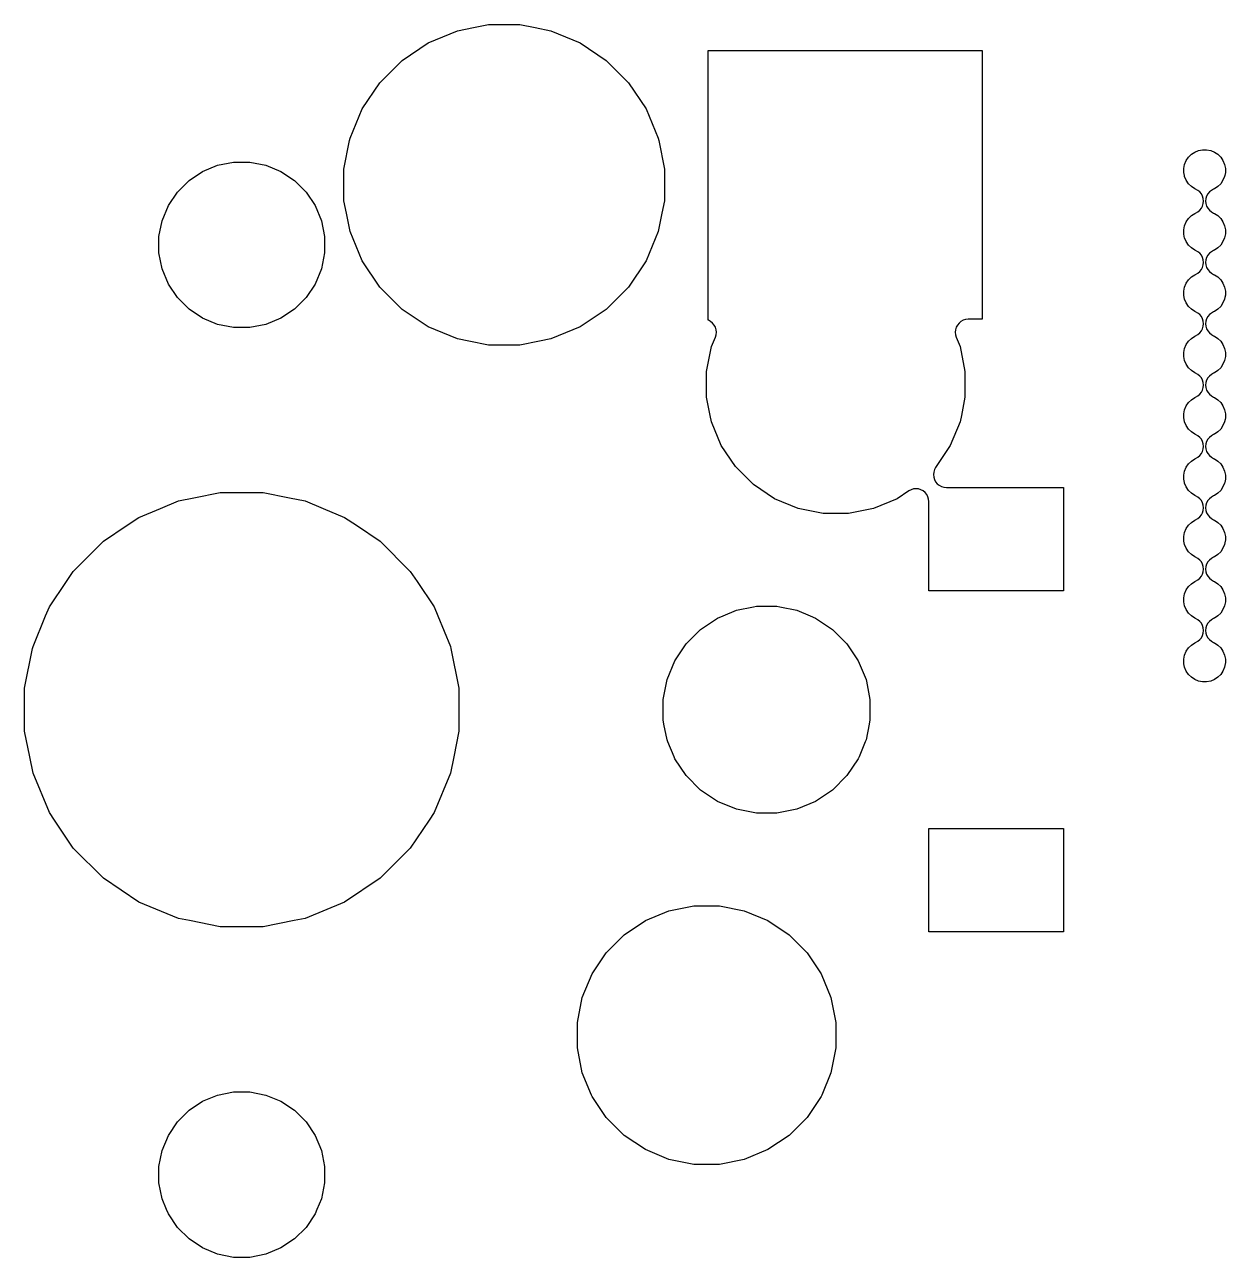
# Model space of a CAD drawing. Extents: x 70 to 347, y -163 to -55.
# Drawn here: x 196.81 to 208.43, y -76.5 to -64.57 of the extents above; entities that cross this region are included whole.
import ezdxf

# ---------------------------------------------------------------- set-up
doc = ezdxf.new("R2010")
doc.units = 0
doc.layers.add('BLACK', color=7, linetype='CONTINUOUS')

msp = doc.modelspace()

# ---------------------------------------------------------------- linework, layer by layer
at = {"layer": 'BLACK', "linetype": 'CONTINUOUS'}
for p, q in [((200.713, -64.7417), (200.995, -64.6248)), ((200.995, -64.6248), (201.149, -64.5941)), ((201.149, -64.5941), (201.295, -64.5652)), ((201.295, -64.5652), (201.6, -64.5652)), ((201.6, -64.5652), (201.746, -64.5941)), ((201.746, -64.5941), (201.9, -64.6248)), ((201.9, -64.6248), (202.182, -64.7417)), ((200.459, -64.9115), (200.713, -64.7417)), ((202.182, -64.7417), (202.436, -64.9115)), ((203.423, -67.4263), (203.423, -64.8152)), ((203.423, -64.8152), (206.075, -64.8152)), ((206.075, -64.8152), (206.075, -67.4172)), ((200.243, -65.1275), (200.459, -64.9115)), ((202.436, -64.9115), (202.652, -65.1275)), ((200.073, -65.3815), (200.243, -65.1275)), ((202.652, -65.1275), (202.822, -65.3815)), ((199.956, -65.6638), (200.073, -65.3815)), ((202.822, -65.3815), (202.939, -65.6638)), ((199.896, -65.9634), (199.951, -65.6881)), ((199.951, -65.6881), (199.956, -65.6638)), ((202.939, -65.6638), (202.944, -65.6881)), ((202.944, -65.6881), (202.998, -65.9634)), ((208.049, -65.8812), (208.071, -65.8483)), ((208.071, -65.8483), (208.099, -65.8203)), ((208.099, -65.8203), (208.132, -65.7983)), ((208.132, -65.7983), (208.168, -65.7831)), ((208.168, -65.7831), (208.207, -65.7754)), ((208.168, -65.7831), (208.168, -65.7831)), ((208.168, -65.7831), (208.168, -65.7831)), ((208.207, -65.7754), (208.247, -65.7754)), ((208.247, -65.7754), (208.286, -65.7831)), ((208.286, -65.7831), (208.286, -65.7831)), ((208.286, -65.7831), (208.286, -65.7831)), ((208.286, -65.7831), (208.322, -65.7983)), ((208.322, -65.7983), (208.355, -65.8203)), ((208.355, -65.8203), (208.383, -65.8483)), ((208.383, -65.8483), (208.405, -65.8812)), ((198.528, -65.9864), (198.674, -65.926)), ((198.674, -65.926), (198.829, -65.8952)), ((198.829, -65.8952), (198.986, -65.8952)), ((198.986, -65.8952), (199.141, -65.926)), ((199.141, -65.926), (199.287, -65.9864)), ((199.896, -66.269), (199.896, -65.9634)), ((202.998, -65.9634), (202.998, -66.269)), ((208.026, -65.9566), (208.034, -65.9178)), ((208.026, -65.9962), (208.026, -65.9566)), ((208.034, -65.9178), (208.049, -65.8812)), ((208.034, -65.9178), (208.034, -65.9178)), ((208.034, -65.9178), (208.034, -65.9178)), ((208.405, -65.8812), (208.42, -65.9178)), ((208.42, -65.9178), (208.42, -65.9178)), ((208.42, -65.9178), (208.42, -65.9178)), ((208.42, -65.9178), (208.428, -65.9566)), ((208.428, -65.9566), (208.428, -65.9962)), ((198.285, -66.1856), (198.397, -66.074)), ((198.397, -66.074), (198.528, -65.9864)), ((198.528, -65.9864), (198.528, -65.9864)), ((199.287, -65.9864), (199.287, -65.9864)), ((199.287, -65.9864), (199.418, -66.074)), ((199.418, -66.074), (199.53, -66.1856)), ((208.032, -66.0248), (208.026, -65.9962)), ((208.034, -66.035), (208.032, -66.0248)), ((208.049, -66.0716), (208.034, -66.035)), ((208.071, -66.1045), (208.049, -66.0716)), ((208.405, -66.0716), (208.383, -66.1045)), ((208.42, -66.035), (208.405, -66.0716)), ((208.422, -66.0248), (208.42, -66.035)), ((208.428, -65.9962), (208.422, -66.0248)), ((198.198, -66.3168), (198.285, -66.1856)), ((199.53, -66.1856), (199.617, -66.3168)), ((208.099, -66.1325), (208.071, -66.1045)), ((208.132, -66.1545), (208.099, -66.1325)), ((208.14, -66.1578), (208.132, -66.1545)), ((208.161, -66.1693), (208.14, -66.1578)), ((208.18, -66.1849), (208.161, -66.1693)), ((208.196, -66.2038), (208.18, -66.1849)), ((208.207, -66.2254), (208.196, -66.2038)), ((208.258, -66.2038), (208.247, -66.2254)), ((208.274, -66.1849), (208.258, -66.2038)), ((208.293, -66.1693), (208.274, -66.1849)), ((208.314, -66.1578), (208.293, -66.1693)), ((208.322, -66.1545), (208.314, -66.1578)), ((208.355, -66.1325), (208.322, -66.1545)), ((208.383, -66.1045), (208.355, -66.1325)), ((198.137, -66.4626), (198.198, -66.3168)), ((198.198, -66.3168), (198.198, -66.3168)), ((199.617, -66.3168), (199.617, -66.3168)), ((199.617, -66.3168), (199.678, -66.4626)), ((199.92, -66.3888), (199.896, -66.269)), ((202.998, -66.269), (202.975, -66.3888)), ((208.196, -66.3427), (208.207, -66.3211)), ((208.214, -66.2489), (208.207, -66.2254)), ((208.207, -66.3211), (208.214, -66.2977)), ((208.217, -66.2733), (208.214, -66.2489)), ((208.214, -66.2977), (208.217, -66.2733)), ((208.24, -66.2489), (208.237, -66.2733)), ((208.237, -66.2733), (208.24, -66.2977)), ((208.247, -66.2254), (208.24, -66.2489)), ((208.24, -66.2977), (208.247, -66.3211)), ((208.247, -66.3211), (208.258, -66.3427)), ((199.956, -66.5686), (199.92, -66.3888)), ((202.975, -66.3888), (202.939, -66.5686)), ((208.049, -66.4749), (208.071, -66.442)), ((208.071, -66.442), (208.099, -66.414)), ((208.099, -66.414), (208.132, -66.392)), ((208.132, -66.392), (208.14, -66.3888)), ((208.14, -66.3888), (208.161, -66.3772)), ((208.161, -66.3772), (208.18, -66.3617)), ((208.18, -66.3617), (208.196, -66.3427)), ((208.258, -66.3427), (208.274, -66.3617)), ((208.274, -66.3617), (208.293, -66.3772)), ((208.293, -66.3772), (208.314, -66.3888)), ((208.314, -66.3888), (208.322, -66.392)), ((208.322, -66.392), (208.355, -66.414)), ((208.355, -66.414), (208.383, -66.442)), ((208.383, -66.442), (208.405, -66.4749)), ((198.106, -66.6173), (198.137, -66.4626)), ((199.678, -66.4626), (199.708, -66.6173)), ((200.073, -66.8509), (199.956, -66.5686)), ((202.939, -66.5686), (202.822, -66.8509)), ((208.026, -66.5504), (208.034, -66.5115)), ((208.026, -66.59), (208.026, -66.5504)), ((208.034, -66.5115), (208.049, -66.4749)), ((208.034, -66.5115), (208.034, -66.5115)), ((208.034, -66.5115), (208.034, -66.5115)), ((208.405, -66.4749), (208.42, -66.5115)), ((208.42, -66.5115), (208.42, -66.5115)), ((208.42, -66.5115), (208.42, -66.5115)), ((208.42, -66.5115), (208.428, -66.5504)), ((208.428, -66.5504), (208.428, -66.59)), ((198.106, -66.7751), (198.106, -66.6173)), ((199.708, -66.6173), (199.708, -66.7751)), ((208.031, -66.6173), (208.026, -66.59)), ((208.034, -66.6288), (208.031, -66.6173)), ((208.049, -66.6654), (208.034, -66.6288)), ((208.071, -66.6983), (208.049, -66.6654)), ((208.099, -66.7263), (208.071, -66.6983)), ((208.383, -66.6983), (208.355, -66.7263)), ((208.405, -66.6654), (208.383, -66.6983)), ((208.42, -66.6288), (208.405, -66.6654)), ((208.423, -66.6173), (208.42, -66.6288)), ((208.428, -66.59), (208.423, -66.6173)), ((198.137, -66.9298), (198.106, -66.7751)), ((199.708, -66.7751), (199.678, -66.9298)), ((208.132, -66.7483), (208.099, -66.7263)), ((208.14, -66.7516), (208.132, -66.7483)), ((208.161, -66.7631), (208.14, -66.7516)), ((208.18, -66.7786), (208.161, -66.7631)), ((208.196, -66.7976), (208.18, -66.7786)), ((208.207, -66.8192), (208.196, -66.7976)), ((208.214, -66.8426), (208.207, -66.8192)), ((208.247, -66.8192), (208.24, -66.8426)), ((208.258, -66.7976), (208.247, -66.8192)), ((208.274, -66.7786), (208.258, -66.7976)), ((208.293, -66.7631), (208.274, -66.7786)), ((208.314, -66.7516), (208.293, -66.7631)), ((208.322, -66.7483), (208.314, -66.7516)), ((208.355, -66.7263), (208.322, -66.7483)), ((198.198, -67.0756), (198.137, -66.9298)), ((199.678, -66.9298), (199.617, -67.0756)), ((200.243, -67.1049), (200.073, -66.8509)), ((202.822, -66.8509), (202.652, -67.1049)), ((208.18, -66.9554), (208.196, -66.9365)), ((208.196, -66.9365), (208.207, -66.9149)), ((208.207, -66.9149), (208.214, -66.8914)), ((208.217, -66.867), (208.214, -66.8426)), ((208.214, -66.8914), (208.217, -66.867)), ((208.24, -66.8426), (208.237, -66.867)), ((208.237, -66.867), (208.24, -66.8914)), ((208.24, -66.8914), (208.247, -66.9149)), ((208.247, -66.9149), (208.258, -66.9365)), ((208.258, -66.9365), (208.274, -66.9554)), ((208.049, -67.0687), (208.071, -67.0358)), ((208.071, -67.0358), (208.099, -67.0078)), ((208.099, -67.0078), (208.132, -66.9858)), ((208.132, -66.9858), (208.14, -66.9825)), ((208.14, -66.9825), (208.161, -66.971)), ((208.161, -66.971), (208.18, -66.9554)), ((208.274, -66.9554), (208.293, -66.971)), ((208.293, -66.971), (208.314, -66.9825)), ((208.314, -66.9825), (208.322, -66.9858)), ((208.322, -66.9858), (208.355, -67.0078)), ((208.355, -67.0078), (208.383, -67.0358)), ((208.383, -67.0358), (208.405, -67.0687)), ((198.285, -67.2068), (198.198, -67.0756)), ((198.198, -67.0756), (198.198, -67.0756)), ((199.617, -67.0756), (199.53, -67.2068)), ((199.617, -67.0756), (199.617, -67.0756)), ((200.459, -67.3209), (200.243, -67.1049)), ((202.652, -67.1049), (202.436, -67.3209)), ((208.026, -67.1441), (208.034, -67.1053)), ((208.026, -67.1837), (208.026, -67.1441)), ((208.034, -67.1053), (208.049, -67.0687)), ((208.034, -67.1053), (208.034, -67.1053)), ((208.034, -67.1053), (208.034, -67.1053)), ((208.405, -67.0687), (208.42, -67.1053)), ((208.42, -67.1053), (208.42, -67.1053)), ((208.42, -67.1053), (208.42, -67.1053)), ((208.42, -67.1053), (208.428, -67.1441)), ((208.428, -67.1441), (208.428, -67.1837)), ((198.397, -67.3184), (198.285, -67.2068)), ((199.53, -67.2068), (199.418, -67.3184)), ((208.031, -67.2068), (208.026, -67.1837)), ((208.034, -67.2225), (208.031, -67.2068)), ((208.049, -67.2591), (208.034, -67.2225)), ((208.071, -67.292), (208.049, -67.2591)), ((208.099, -67.32), (208.071, -67.292)), ((208.383, -67.292), (208.355, -67.32)), ((208.405, -67.2591), (208.383, -67.292)), ((208.42, -67.2225), (208.405, -67.2591)), ((208.423, -67.2068), (208.42, -67.2225)), ((208.428, -67.1837), (208.423, -67.2068)), ((198.528, -67.406), (198.397, -67.3184)), ((198.674, -67.4664), (198.528, -67.406)), ((198.528, -67.406), (198.528, -67.406)), ((198.528, -67.406), (198.528, -67.406)), ((199.287, -67.406), (199.141, -67.4664)), ((199.418, -67.3184), (199.287, -67.406)), ((199.287, -67.406), (199.287, -67.406)), ((199.287, -67.406), (199.287, -67.406)), ((200.713, -67.4907), (200.459, -67.3209)), ((202.436, -67.3209), (202.182, -67.4907)), ((208.132, -67.342), (208.099, -67.32)), ((208.14, -67.3453), (208.132, -67.342)), ((208.161, -67.3568), (208.14, -67.3453)), ((208.18, -67.3724), (208.161, -67.3568)), ((208.196, -67.3913), (208.18, -67.3724)), ((208.207, -67.4129), (208.196, -67.3913)), ((208.214, -67.4364), (208.207, -67.4129)), ((208.247, -67.4129), (208.24, -67.4364)), ((208.258, -67.3913), (208.247, -67.4129)), ((208.274, -67.3724), (208.258, -67.3913)), ((208.293, -67.3568), (208.274, -67.3724)), ((208.314, -67.3453), (208.293, -67.3568)), ((208.322, -67.342), (208.314, -67.3453)), ((208.355, -67.32), (208.322, -67.342)), ((198.829, -67.4972), (198.674, -67.4664)), ((198.986, -67.4972), (198.829, -67.4972)), ((199.141, -67.4664), (198.986, -67.4972)), ((200.995, -67.6076), (200.713, -67.4907)), ((202.182, -67.4907), (201.9, -67.6076)), ((203.425, -67.4267), (203.423, -67.4263)), ((203.446, -67.4383), (203.425, -67.4267)), ((203.465, -67.4538), (203.446, -67.4383)), ((203.481, -67.4728), (203.465, -67.4538)), ((203.492, -67.4944), (203.481, -67.4728)), ((203.499, -67.5178), (203.492, -67.4944)), ((203.502, -67.5422), (203.499, -67.5178)), ((205.815, -67.5178), (205.813, -67.5422)), ((205.823, -67.4944), (205.815, -67.5178)), ((205.834, -67.4728), (205.823, -67.4944)), ((205.85, -67.4538), (205.834, -67.4728)), ((205.869, -67.4383), (205.85, -67.4538)), ((205.89, -67.4267), (205.869, -67.4383)), ((205.914, -67.4196), (205.89, -67.4267)), ((205.938, -67.4172), (205.914, -67.4196)), ((206.075, -67.4172), (205.938, -67.4172)), ((208.18, -67.5492), (208.196, -67.5302)), ((208.196, -67.5302), (208.207, -67.5086)), ((208.207, -67.5086), (208.214, -67.4852)), ((208.217, -67.4608), (208.214, -67.4364)), ((208.214, -67.4852), (208.217, -67.4608)), ((208.24, -67.4364), (208.237, -67.4608)), ((208.237, -67.4608), (208.24, -67.4852)), ((208.24, -67.4852), (208.247, -67.5086)), ((208.247, -67.5086), (208.258, -67.5302)), ((208.258, -67.5302), (208.274, -67.5492)), ((201.105, -67.6295), (200.995, -67.6076)), ((201.295, -67.6672), (201.105, -67.6295)), ((201.79, -67.6295), (201.6, -67.6672)), ((201.9, -67.6076), (201.79, -67.6295)), ((203.454, -67.6813), (203.492, -67.59)), ((203.492, -67.59), (203.499, -67.5666)), ((203.499, -67.5666), (203.502, -67.5422)), ((205.813, -67.5422), (205.815, -67.5666)), ((205.815, -67.5666), (205.823, -67.59)), ((205.823, -67.59), (205.86, -67.6813)), ((208.049, -67.6624), (208.071, -67.6295)), ((208.071, -67.6295), (208.099, -67.6015)), ((208.099, -67.6015), (208.132, -67.5795)), ((208.132, -67.5795), (208.14, -67.5763)), ((208.14, -67.5763), (208.161, -67.5647)), ((208.161, -67.5647), (208.18, -67.5492)), ((208.274, -67.5492), (208.293, -67.5647)), ((208.293, -67.5647), (208.314, -67.5763)), ((208.314, -67.5763), (208.322, -67.5795)), ((208.322, -67.5795), (208.355, -67.6015)), ((208.355, -67.6015), (208.383, -67.6295)), ((208.383, -67.6295), (208.405, -67.6624)), ((201.6, -67.6672), (201.295, -67.6672)), ((203.406, -67.923), (203.454, -67.6813)), ((205.86, -67.6813), (205.908, -67.923)), ((208.026, -67.7379), (208.034, -67.699)), ((208.026, -67.7775), (208.026, -67.7379)), ((208.034, -67.699), (208.049, -67.6624)), ((208.405, -67.6624), (208.42, -67.699)), ((208.42, -67.699), (208.428, -67.7379)), ((208.428, -67.7379), (208.428, -67.7775)), ((208.034, -67.8163), (208.026, -67.7775)), ((208.049, -67.8529), (208.034, -67.8163)), ((208.071, -67.8858), (208.049, -67.8529)), ((208.099, -67.9138), (208.071, -67.8858)), ((208.383, -67.8858), (208.355, -67.9138)), ((208.405, -67.8529), (208.383, -67.8858)), ((208.42, -67.8163), (208.405, -67.8529)), ((208.428, -67.7775), (208.42, -67.8163)), ((203.406, -68.1694), (203.406, -67.923)), ((205.908, -67.923), (205.908, -68.1694)), ((208.132, -67.9358), (208.099, -67.9138)), ((208.14, -67.9391), (208.132, -67.9358)), ((208.161, -67.9506), (208.14, -67.9391)), ((208.18, -67.9661), (208.161, -67.9506)), ((208.196, -67.9851), (208.18, -67.9661)), ((208.207, -68.0067), (208.196, -67.9851)), ((208.214, -68.0301), (208.207, -68.0067)), ((208.247, -68.0067), (208.24, -68.0301)), ((208.258, -67.9851), (208.247, -68.0067)), ((208.274, -67.9661), (208.258, -67.9851)), ((208.293, -67.9506), (208.274, -67.9661)), ((208.314, -67.9391), (208.293, -67.9506)), ((208.322, -67.9358), (208.314, -67.9391)), ((208.355, -67.9138), (208.322, -67.9358)), ((208.18, -68.1429), (208.196, -68.124)), ((208.196, -68.124), (208.207, -68.1024)), ((208.207, -68.1024), (208.214, -68.0789)), ((208.217, -68.0545), (208.214, -68.0301)), ((208.214, -68.0789), (208.217, -68.0545)), ((208.24, -68.0301), (208.237, -68.0545)), ((208.237, -68.0545), (208.24, -68.0789)), ((208.24, -68.0789), (208.247, -68.1024)), ((208.247, -68.1024), (208.258, -68.124)), ((208.258, -68.124), (208.274, -68.1429)), ((203.442, -68.3487), (203.406, -68.1694)), ((205.908, -68.1694), (205.873, -68.3487)), ((208.049, -68.2562), (208.071, -68.2233)), ((208.071, -68.2233), (208.099, -68.1953)), ((208.099, -68.1953), (208.132, -68.1733)), ((208.132, -68.1733), (208.14, -68.17)), ((208.14, -68.17), (208.161, -68.1585)), ((208.161, -68.1585), (208.18, -68.1429)), ((208.274, -68.1429), (208.293, -68.1585)), ((208.293, -68.1585), (208.314, -68.17)), ((208.314, -68.17), (208.322, -68.1733)), ((208.322, -68.1733), (208.355, -68.1953)), ((208.355, -68.1953), (208.383, -68.2233)), ((208.383, -68.2233), (208.405, -68.2562)), ((203.454, -68.4111), (203.442, -68.3487)), ((205.873, -68.3487), (205.86, -68.4111)), ((208.026, -68.3316), (208.034, -68.2928)), ((208.026, -68.3712), (208.026, -68.3316)), ((208.034, -68.2928), (208.049, -68.2562)), ((208.034, -68.2928), (208.034, -68.2928)), ((208.034, -68.2928), (208.034, -68.2928)), ((208.405, -68.2562), (208.42, -68.2928)), ((208.42, -68.2928), (208.42, -68.2928)), ((208.42, -68.2928), (208.42, -68.2928)), ((208.42, -68.2928), (208.428, -68.3316)), ((208.428, -68.3316), (208.428, -68.3712)), ((203.549, -68.6388), (203.454, -68.4111)), ((205.86, -68.4111), (205.766, -68.6388)), ((208.029, -68.3872), (208.026, -68.3712)), ((208.034, -68.41), (208.029, -68.3872)), ((208.049, -68.4466), (208.034, -68.41)), ((208.071, -68.4795), (208.049, -68.4466)), ((208.099, -68.5075), (208.071, -68.4795)), ((208.383, -68.4795), (208.355, -68.5075)), ((208.405, -68.4466), (208.383, -68.4795)), ((208.42, -68.41), (208.405, -68.4466)), ((208.425, -68.3872), (208.42, -68.41)), ((208.428, -68.3712), (208.425, -68.3872)), ((208.132, -68.5295), (208.099, -68.5075)), ((208.14, -68.5328), (208.132, -68.5295)), ((208.161, -68.5443), (208.14, -68.5328)), ((208.18, -68.5599), (208.161, -68.5443)), ((208.196, -68.5788), (208.18, -68.5599)), ((208.207, -68.6004), (208.196, -68.5788)), ((208.214, -68.6239), (208.207, -68.6004)), ((208.247, -68.6004), (208.24, -68.6239)), ((208.258, -68.5788), (208.247, -68.6004)), ((208.274, -68.5599), (208.258, -68.5788)), ((208.293, -68.5443), (208.274, -68.5599)), ((208.314, -68.5328), (208.293, -68.5443)), ((208.322, -68.5295), (208.314, -68.5328)), ((208.355, -68.5075), (208.322, -68.5295)), ((203.686, -68.8437), (203.549, -68.6388)), ((205.766, -68.6388), (205.629, -68.8437)), ((208.18, -68.7367), (208.196, -68.7177)), ((208.196, -68.7177), (208.207, -68.6961)), ((208.207, -68.6961), (208.214, -68.6727)), ((208.217, -68.6483), (208.214, -68.6239)), ((208.214, -68.6727), (208.217, -68.6483)), ((208.24, -68.6239), (208.237, -68.6483)), ((208.237, -68.6483), (208.24, -68.6727)), ((208.24, -68.6727), (208.247, -68.6961)), ((208.247, -68.6961), (208.258, -68.7177)), ((208.258, -68.7177), (208.274, -68.7367)), ((203.86, -69.0179), (203.686, -68.8437)), ((205.629, -68.8437), (205.624, -68.8508)), ((205.629, -68.8437), (205.629, -68.8437)), ((208.049, -68.8499), (208.071, -68.817)), ((208.071, -68.817), (208.099, -68.789)), ((208.099, -68.789), (208.132, -68.767)), ((208.132, -68.767), (208.14, -68.7638)), ((208.14, -68.7638), (208.161, -68.7522)), ((208.161, -68.7522), (208.18, -68.7367)), ((208.274, -68.7367), (208.293, -68.7522)), ((208.293, -68.7522), (208.314, -68.7638)), ((208.314, -68.7638), (208.322, -68.767)), ((208.322, -68.767), (208.355, -68.789)), ((208.355, -68.789), (208.383, -68.817)), ((208.383, -68.817), (208.405, -68.8499)), ((205.606, -68.8958), (205.603, -68.9202)), ((205.603, -68.9202), (205.606, -68.9446)), ((205.613, -68.8724), (205.606, -68.8958)), ((205.606, -68.9446), (205.613, -68.968)), ((205.624, -68.8508), (205.613, -68.8724)), ((208.026, -68.9254), (208.034, -68.8865)), ((208.026, -68.965), (208.026, -68.9254)), ((208.032, -68.9961), (208.026, -68.965)), ((208.034, -68.8865), (208.049, -68.8499)), ((208.034, -68.8865), (208.034, -68.8865)), ((208.034, -68.8865), (208.034, -68.8865)), ((208.405, -68.8499), (208.42, -68.8865)), ((208.42, -68.8865), (208.42, -68.8865)), ((208.42, -68.8865), (208.42, -68.8865)), ((208.42, -68.8865), (208.428, -68.9254)), ((208.428, -68.965), (208.422, -68.9961)), ((208.428, -68.9254), (208.428, -68.965)), ((204.065, -69.1548), (203.86, -69.0179)), ((205.364, -69.0783), (205.25, -69.1548)), ((205.386, -69.0668), (205.364, -69.0783)), ((205.41, -69.0597), (205.386, -69.0668)), ((205.434, -69.0573), (205.41, -69.0597)), ((205.458, -69.0597), (205.434, -69.0573)), ((205.482, -69.0668), (205.458, -69.0597)), ((205.503, -69.0783), (205.482, -69.0668)), ((205.522, -69.0939), (205.503, -69.0783)), ((205.613, -68.968), (205.624, -68.9897)), ((205.624, -68.9897), (205.64, -69.0086)), ((205.64, -69.0086), (205.659, -69.0241)), ((205.659, -69.0241), (205.68, -69.0357)), ((205.68, -69.0357), (205.704, -69.0428)), ((205.704, -69.0428), (205.728, -69.0452)), ((205.728, -69.0452), (206.861, -69.0452)), ((206.861, -69.0452), (206.861, -70.0472)), ((208.034, -69.0038), (208.032, -68.9961)), ((208.049, -69.0404), (208.034, -69.0038)), ((208.071, -69.0733), (208.049, -69.0404)), ((208.099, -69.1013), (208.071, -69.0733)), ((208.383, -69.0733), (208.355, -69.1013)), ((208.405, -69.0404), (208.383, -69.0733)), ((208.42, -69.0038), (208.405, -69.0404)), ((208.422, -68.9961), (208.42, -69.0038)), ((198.12, -69.2481), (198.295, -69.1759)), ((198.295, -69.1759), (198.444, -69.1462)), ((198.444, -69.1462), (198.7, -69.0952)), ((198.7, -69.0952), (199.114, -69.0952)), ((199.114, -69.0952), (199.37, -69.1462)), ((199.37, -69.1462), (199.52, -69.1759)), ((199.52, -69.1759), (199.694, -69.2481)), ((204.292, -69.2491), (204.065, -69.1548)), ((204.065, -69.1548), (204.065, -69.1548)), ((204.065, -69.1548), (204.065, -69.1548)), ((205.25, -69.1548), (205.022, -69.2491)), ((205.25, -69.1548), (205.25, -69.1548)), ((205.25, -69.1548), (205.25, -69.1548)), ((205.538, -69.1128), (205.522, -69.0939)), ((205.549, -69.1344), (205.538, -69.1128)), ((205.556, -69.1579), (205.549, -69.1344)), ((205.559, -69.1823), (205.556, -69.1579)), ((205.559, -70.0472), (205.559, -69.1823)), ((208.132, -69.1233), (208.099, -69.1013)), ((208.14, -69.1266), (208.132, -69.1233)), ((208.161, -69.1381), (208.14, -69.1266)), ((208.18, -69.1536), (208.161, -69.1381)), ((208.196, -69.1726), (208.18, -69.1536)), ((208.207, -69.1942), (208.196, -69.1726)), ((208.214, -69.2176), (208.207, -69.1942)), ((208.247, -69.1942), (208.24, -69.2176)), ((208.258, -69.1726), (208.247, -69.1942)), ((208.274, -69.1536), (208.258, -69.1726)), ((208.293, -69.1381), (208.274, -69.1536)), ((208.314, -69.1266), (208.293, -69.1381)), ((208.322, -69.1233), (208.314, -69.1266)), ((208.355, -69.1013), (208.322, -69.1233)), ((197.912, -69.3343), (198.12, -69.2481)), ((199.694, -69.2481), (199.903, -69.3343)), ((204.534, -69.2972), (204.292, -69.2491)), ((204.781, -69.2972), (204.534, -69.2972)), ((205.022, -69.2491), (204.781, -69.2972)), ((208.18, -69.3304), (208.196, -69.3115)), ((208.196, -69.3115), (208.207, -69.2899)), ((208.207, -69.2899), (208.214, -69.2664)), ((208.217, -69.242), (208.214, -69.2176)), ((208.214, -69.2664), (208.217, -69.242)), ((208.24, -69.2176), (208.237, -69.242)), ((208.237, -69.242), (208.24, -69.2664)), ((208.24, -69.2664), (208.247, -69.2899)), ((208.247, -69.2899), (208.258, -69.3115)), ((208.258, -69.3115), (208.274, -69.3304)), ((197.568, -69.5643), (197.798, -69.4108)), ((197.798, -69.4108), (197.912, -69.3343)), ((197.912, -69.3343), (197.912, -69.3343)), ((199.903, -69.3343), (199.903, -69.3343)), ((199.903, -69.3343), (200.017, -69.4108)), ((200.017, -69.4108), (200.247, -69.5643)), ((208.034, -69.4803), (208.049, -69.4437)), ((208.049, -69.4437), (208.071, -69.4108)), ((208.071, -69.4108), (208.099, -69.3828)), ((208.099, -69.3828), (208.132, -69.3608)), ((208.132, -69.3608), (208.14, -69.3575)), ((208.14, -69.3575), (208.161, -69.346)), ((208.161, -69.346), (208.18, -69.3304)), ((208.274, -69.3304), (208.293, -69.346)), ((208.293, -69.346), (208.314, -69.3575)), ((208.314, -69.3575), (208.322, -69.3608)), ((208.322, -69.3608), (208.355, -69.3828)), ((208.355, -69.3828), (208.383, -69.4108)), ((208.383, -69.4108), (208.405, -69.4437)), ((208.405, -69.4437), (208.42, -69.4803)), ((208.026, -69.5191), (208.034, -69.4803)), ((208.026, -69.5587), (208.026, -69.5191)), ((208.027, -69.5645), (208.026, -69.5587)), ((208.034, -69.4803), (208.034, -69.4803)), ((208.034, -69.4803), (208.034, -69.4803)), ((208.42, -69.4803), (208.42, -69.4803)), ((208.42, -69.4803), (208.42, -69.4803)), ((208.42, -69.4803), (208.428, -69.5191)), ((208.428, -69.5587), (208.427, -69.5645)), ((208.428, -69.5191), (208.428, -69.5587)), ((197.275, -69.8569), (197.568, -69.5643)), ((200.247, -69.5643), (200.539, -69.8569)), ((208.034, -69.5975), (208.027, -69.5645)), ((208.049, -69.6341), (208.034, -69.5975)), ((208.071, -69.667), (208.049, -69.6341)), ((208.099, -69.695), (208.071, -69.667)), ((208.383, -69.667), (208.355, -69.695)), ((208.405, -69.6341), (208.383, -69.667)), ((208.42, -69.5975), (208.405, -69.6341)), ((208.427, -69.5645), (208.42, -69.5975)), ((208.132, -69.717), (208.099, -69.695)), ((208.14, -69.7203), (208.132, -69.717)), ((208.161, -69.7318), (208.14, -69.7203)), ((208.18, -69.7474), (208.161, -69.7318)), ((208.196, -69.7663), (208.18, -69.7474)), ((208.207, -69.7879), (208.196, -69.7663)), ((208.214, -69.8114), (208.207, -69.7879)), ((208.247, -69.7879), (208.24, -69.8114)), ((208.258, -69.7663), (208.247, -69.7879)), ((208.274, -69.7474), (208.258, -69.7663)), ((208.293, -69.7318), (208.274, -69.7474)), ((208.314, -69.7203), (208.293, -69.7318)), ((208.322, -69.717), (208.314, -69.7203)), ((208.355, -69.695), (208.322, -69.717)), ((197.21, -69.9545), (197.275, -69.8569)), ((200.539, -69.8569), (200.605, -69.9545)), ((208.18, -69.9242), (208.196, -69.9052)), ((208.196, -69.9052), (208.207, -69.8836)), ((208.207, -69.8836), (208.214, -69.8602)), ((208.217, -69.8358), (208.214, -69.8114)), ((208.214, -69.8602), (208.217, -69.8358)), ((208.24, -69.8114), (208.237, -69.8358)), ((208.237, -69.8358), (208.24, -69.8602)), ((208.24, -69.8602), (208.247, -69.8836)), ((208.247, -69.8836), (208.258, -69.9052)), ((208.258, -69.9052), (208.274, -69.9242)), ((197.046, -70.201), (197.21, -69.9545)), ((200.605, -69.9545), (200.769, -70.201)), ((208.034, -70.074), (208.049, -70.0374)), ((208.049, -70.0374), (208.071, -70.0045)), ((208.071, -70.0045), (208.099, -69.9765)), ((208.099, -69.9765), (208.132, -69.9545)), ((208.132, -69.9545), (208.14, -69.9513)), ((208.14, -69.9513), (208.161, -69.9397)), ((208.161, -69.9397), (208.18, -69.9242)), ((208.274, -69.9242), (208.293, -69.9397)), ((208.293, -69.9397), (208.314, -69.9513)), ((208.314, -69.9513), (208.322, -69.9545)), ((208.322, -69.9545), (208.355, -69.9765)), ((208.355, -69.9765), (208.383, -70.0045)), ((208.383, -70.0045), (208.405, -70.0374)), ((208.405, -70.0374), (208.42, -70.074)), ((206.861, -70.0472), (205.559, -70.0472)), ((208.026, -70.1129), (208.034, -70.0745)), ((208.026, -70.1525), (208.026, -70.1129)), ((208.034, -70.1913), (208.026, -70.1525)), ((208.034, -70.0745), (208.034, -70.074)), ((208.034, -70.074), (208.034, -70.074)), ((208.034, -70.074), (208.034, -70.074)), ((208.42, -70.074), (208.42, -70.074)), ((208.42, -70.074), (208.42, -70.074)), ((208.42, -70.074), (208.42, -70.0745)), ((208.42, -70.0745), (208.428, -70.1129)), ((208.428, -70.1525), (208.42, -70.1913)), ((208.428, -70.1129), (208.428, -70.1525)), ((197.009, -70.2888), (197.046, -70.201)), ((197.046, -70.201), (197.046, -70.201)), ((200.769, -70.201), (200.769, -70.201)), ((200.769, -70.201), (200.806, -70.2888)), ((203.567, -70.287), (203.695, -70.2337)), ((203.695, -70.2337), (203.86, -70.201)), ((203.86, -70.201), (203.889, -70.1952)), ((203.889, -70.1952), (204.086, -70.1952)), ((204.086, -70.1952), (204.115, -70.201)), ((204.115, -70.201), (204.279, -70.2337)), ((204.279, -70.2337), (204.408, -70.287)), ((208.049, -70.2279), (208.034, -70.1913)), ((208.071, -70.2608), (208.049, -70.2279)), ((208.099, -70.2888), (208.071, -70.2608)), ((208.383, -70.2608), (208.355, -70.2888)), ((208.405, -70.2279), (208.383, -70.2608)), ((208.42, -70.1913), (208.405, -70.2279)), ((196.887, -70.5834), (197.009, -70.2888)), ((200.806, -70.2888), (200.928, -70.5834)), ((203.349, -70.4187), (203.513, -70.3091)), ((203.513, -70.3091), (203.567, -70.287)), ((203.513, -70.3091), (203.513, -70.3091)), ((204.408, -70.287), (204.462, -70.3091)), ((204.462, -70.3091), (204.462, -70.3091)), ((204.462, -70.3091), (204.625, -70.4187)), ((208.132, -70.3108), (208.099, -70.2888)), ((208.14, -70.3141), (208.132, -70.3108)), ((208.161, -70.3256), (208.14, -70.3141)), ((208.18, -70.3411), (208.161, -70.3256)), ((208.196, -70.3601), (208.18, -70.3411)), ((208.207, -70.3817), (208.196, -70.3601)), ((208.214, -70.4051), (208.207, -70.3817)), ((208.247, -70.3817), (208.24, -70.4051)), ((208.258, -70.3601), (208.247, -70.3817)), ((208.274, -70.3411), (208.258, -70.3601)), ((208.293, -70.3256), (208.274, -70.3411)), ((208.314, -70.3141), (208.293, -70.3256)), ((208.322, -70.3108), (208.314, -70.3141)), ((208.355, -70.2888), (208.322, -70.3108)), ((203.21, -70.5581), (203.349, -70.4187)), ((204.625, -70.4187), (204.765, -70.5581)), ((208.161, -70.5335), (208.18, -70.5179)), ((208.18, -70.5179), (208.196, -70.499)), ((208.196, -70.499), (208.207, -70.4774)), ((208.207, -70.4774), (208.214, -70.4539)), ((208.217, -70.4295), (208.214, -70.4051)), ((208.214, -70.4539), (208.217, -70.4295)), ((208.24, -70.4051), (208.237, -70.4295)), ((208.237, -70.4295), (208.24, -70.4539)), ((208.24, -70.4539), (208.247, -70.4774)), ((208.247, -70.4774), (208.258, -70.499)), ((208.258, -70.499), (208.274, -70.5179)), ((208.274, -70.5179), (208.293, -70.5335)), ((196.806, -70.9893), (196.883, -70.605)), ((196.883, -70.605), (196.887, -70.5834)), ((200.928, -70.5834), (200.932, -70.605)), ((200.932, -70.605), (201.008, -70.9893)), ((203.1, -70.7221), (203.21, -70.5581)), ((204.765, -70.5581), (204.874, -70.7221)), ((208.034, -70.6678), (208.049, -70.6312)), ((208.049, -70.6312), (208.071, -70.5983)), ((208.071, -70.5983), (208.099, -70.5703)), ((208.099, -70.5703), (208.132, -70.5483)), ((208.132, -70.5483), (208.14, -70.545)), ((208.14, -70.545), (208.161, -70.5335)), ((208.293, -70.5335), (208.314, -70.545)), ((208.314, -70.545), (208.322, -70.5483)), ((208.322, -70.5483), (208.355, -70.5703)), ((208.355, -70.5703), (208.383, -70.5983)), ((208.383, -70.5983), (208.405, -70.6312)), ((208.405, -70.6312), (208.42, -70.6678)), ((203.025, -70.9042), (203.1, -70.7221)), ((204.874, -70.7221), (204.95, -70.9042)), ((208.026, -70.7066), (208.034, -70.6678)), ((208.026, -70.7462), (208.026, -70.7066)), ((208.027, -70.7514), (208.026, -70.7462)), ((208.034, -70.785), (208.027, -70.7514)), ((208.034, -70.6678), (208.034, -70.6678)), ((208.034, -70.6678), (208.034, -70.6678)), ((208.42, -70.6678), (208.42, -70.6678)), ((208.42, -70.6678), (208.42, -70.6678)), ((208.42, -70.6678), (208.428, -70.7066)), ((208.427, -70.7514), (208.42, -70.785)), ((208.428, -70.7462), (208.427, -70.7514)), ((208.428, -70.7066), (208.428, -70.7462)), ((208.049, -70.8216), (208.034, -70.785)), ((208.071, -70.8545), (208.049, -70.8216)), ((208.099, -70.8825), (208.071, -70.8545)), ((208.383, -70.8545), (208.355, -70.8825)), ((208.405, -70.8216), (208.383, -70.8545)), ((208.42, -70.785), (208.405, -70.8216)), ((196.806, -71.4031), (196.806, -70.9893)), ((201.008, -70.9893), (201.008, -71.4031)), ((202.986, -71.0976), (203.022, -70.9197)), ((203.022, -70.9197), (203.025, -70.9042)), ((204.95, -70.9042), (204.953, -70.9197)), ((204.953, -70.9197), (204.988, -71.0976)), ((208.132, -70.9045), (208.099, -70.8825)), ((208.168, -70.9197), (208.132, -70.9045)), ((208.207, -70.9274), (208.168, -70.9197)), ((208.168, -70.9197), (208.168, -70.9197)), ((208.168, -70.9197), (208.168, -70.9197)), ((208.247, -70.9274), (208.207, -70.9274)), ((208.286, -70.9197), (208.247, -70.9274)), ((208.322, -70.9045), (208.286, -70.9197)), ((208.286, -70.9197), (208.286, -70.9197)), ((208.286, -70.9197), (208.286, -70.9197)), ((208.355, -70.8825), (208.322, -70.9045)), ((202.986, -71.2948), (202.986, -71.0976)), ((204.988, -71.0976), (204.988, -71.2948)), ((202.994, -71.3355), (202.986, -71.2948)), ((203.025, -71.4882), (202.994, -71.3355)), ((204.98, -71.3355), (204.95, -71.4882)), ((204.988, -71.2948), (204.98, -71.3355)), ((196.856, -71.6526), (196.806, -71.4031)), ((201.008, -71.4031), (200.959, -71.6526)), ((203.033, -71.5079), (203.025, -71.4882)), ((203.093, -71.6526), (203.033, -71.5079)), ((204.942, -71.5079), (204.882, -71.6526)), ((204.95, -71.4882), (204.942, -71.5079)), ((196.887, -71.809), (196.856, -71.6526)), ((200.959, -71.6526), (200.928, -71.809)), ((203.1, -71.6704), (203.093, -71.6526)), ((203.21, -71.8343), (203.1, -71.6704)), ((204.874, -71.6704), (204.765, -71.8343)), ((204.882, -71.6526), (204.874, -71.6704)), ((197.046, -72.1914), (196.887, -71.809)), ((200.928, -71.809), (200.769, -72.1914)), ((203.349, -71.9737), (203.21, -71.8343)), ((204.765, -71.8343), (204.625, -71.9737)), ((203.513, -72.0833), (203.349, -71.9737)), ((204.625, -71.9737), (204.462, -72.0833)), ((203.695, -72.1587), (203.513, -72.0833)), ((203.889, -72.1972), (203.695, -72.1587)), ((204.183, -72.178), (204.086, -72.1972)), ((204.279, -72.1587), (204.183, -72.178)), ((204.462, -72.0833), (204.279, -72.1587)), ((197.095, -72.2656), (197.046, -72.1914)), ((197.275, -72.5355), (197.095, -72.2656)), ((200.72, -72.2656), (200.539, -72.5355)), ((200.769, -72.1914), (200.72, -72.2656)), ((204.086, -72.1972), (203.889, -72.1972)), ((205.559, -73.3472), (205.559, -72.3452)), ((205.559, -72.3452), (206.861, -72.3452)), ((206.861, -72.3452), (206.861, -73.3472)), ((197.568, -72.8282), (197.275, -72.5355)), ((197.275, -72.5355), (197.275, -72.5355)), ((200.539, -72.5355), (200.247, -72.8282)), ((197.912, -73.0581), (197.568, -72.8282)), ((200.247, -72.8282), (199.903, -73.0581)), ((198.295, -73.2165), (197.912, -73.0581)), ((199.903, -73.0581), (199.52, -73.2165)), ((203.042, -73.1433), (203.284, -73.0952)), ((203.284, -73.0952), (203.531, -73.0952)), ((203.531, -73.0952), (203.772, -73.1433)), ((198.401, -73.2376), (198.295, -73.2165)), ((198.7, -73.2972), (198.401, -73.2376)), ((199.414, -73.2376), (199.114, -73.2972)), ((199.52, -73.2165), (199.414, -73.2376)), ((202.61, -73.3745), (202.815, -73.2376)), ((202.815, -73.2376), (203.042, -73.1433)), ((202.815, -73.2376), (202.815, -73.2376)), ((203.772, -73.1433), (204, -73.2376)), ((204, -73.2376), (204, -73.2376)), ((204, -73.2376), (204.205, -73.3745)), ((199.114, -73.2972), (198.7, -73.2972)), ((202.436, -73.5487), (202.61, -73.3745)), ((204.205, -73.3745), (204.379, -73.5487)), ((206.861, -73.3472), (205.559, -73.3472)), ((202.299, -73.7536), (202.436, -73.5487)), ((204.379, -73.5487), (204.516, -73.7536)), ((202.204, -73.9813), (202.299, -73.7536)), ((202.299, -73.7536), (202.299, -73.7536)), ((204.516, -73.7536), (204.516, -73.7536)), ((204.516, -73.7536), (204.61, -73.9813)), ((202.156, -74.223), (202.204, -73.9813)), ((204.61, -73.9813), (204.658, -74.223)), ((202.156, -74.4694), (202.156, -74.223)), ((204.658, -74.223), (204.658, -74.4694)), ((202.204, -74.7111), (202.156, -74.4694)), ((204.658, -74.4694), (204.61, -74.7111)), ((202.293, -74.926), (202.204, -74.7111)), ((204.61, -74.7111), (204.521, -74.926)), ((198.528, -74.9864), (198.674, -74.926)), ((198.674, -74.926), (198.829, -74.8952)), ((198.829, -74.8952), (198.986, -74.8952)), ((198.986, -74.8952), (199.141, -74.926)), ((199.141, -74.926), (199.287, -74.9864)), ((202.299, -74.9388), (202.293, -74.926)), ((204.521, -74.926), (204.516, -74.9388)), ((198.397, -75.074), (198.528, -74.9864)), ((198.528, -74.9864), (198.528, -74.9864)), ((199.287, -74.9864), (199.287, -74.9864)), ((199.287, -74.9864), (199.418, -75.074)), ((202.436, -75.1437), (202.299, -74.9388)), ((204.516, -74.9388), (204.379, -75.1437)), ((198.285, -75.1856), (198.397, -75.074)), ((199.418, -75.074), (199.53, -75.1856)), ((202.61, -75.3179), (202.436, -75.1437)), ((204.379, -75.1437), (204.205, -75.3179)), ((198.198, -75.3168), (198.285, -75.1856)), ((199.53, -75.1856), (199.617, -75.3168)), ((198.137, -75.4626), (198.198, -75.3168)), ((198.198, -75.3168), (198.198, -75.3168)), ((199.617, -75.3168), (199.617, -75.3168)), ((199.617, -75.3168), (199.678, -75.4626)), ((202.815, -75.4548), (202.61, -75.3179)), ((204.205, -75.3179), (204, -75.4548)), ((198.106, -75.6173), (198.137, -75.4626)), ((199.678, -75.4626), (199.708, -75.6173)), ((203.042, -75.5491), (202.815, -75.4548)), ((202.815, -75.4548), (202.815, -75.4548)), ((202.815, -75.4548), (202.815, -75.4548)), ((204, -75.4548), (203.772, -75.5491)), ((204, -75.4548), (204, -75.4548)), ((204, -75.4548), (204, -75.4548)), ((198.106, -75.7751), (198.106, -75.6173)), ((199.708, -75.6173), (199.708, -75.7751)), ((203.284, -75.5972), (203.042, -75.5491)), ((203.531, -75.5972), (203.284, -75.5972)), ((203.772, -75.5491), (203.531, -75.5972)), ((198.137, -75.9298), (198.106, -75.7751)), ((199.708, -75.7751), (199.678, -75.9298)), ((198.18, -76.0329), (198.137, -75.9298)), ((199.678, -75.9298), (199.635, -76.0329)), ((198.198, -76.0756), (198.18, -76.0329)), ((198.285, -76.2068), (198.198, -76.0756)), ((199.617, -76.0756), (199.53, -76.2068)), ((199.635, -76.0329), (199.617, -76.0756)), ((198.397, -76.3184), (198.285, -76.2068)), ((199.53, -76.2068), (199.418, -76.3184)), ((198.528, -76.406), (198.397, -76.3184)), ((199.418, -76.3184), (199.287, -76.406)), ((198.674, -76.4664), (198.528, -76.406)), ((198.528, -76.406), (198.528, -76.406)), ((198.528, -76.406), (198.528, -76.406)), ((198.829, -76.4972), (198.674, -76.4664)), ((199.141, -76.4664), (198.986, -76.4972)), ((199.287, -76.406), (199.141, -76.4664)), ((199.287, -76.406), (199.287, -76.406)), ((199.287, -76.406), (199.287, -76.406)), ((198.986, -76.4972), (198.829, -76.4972))]:
    msp.add_line(p, q, dxfattribs=at)

doc.saveas('drawing.dxf')
